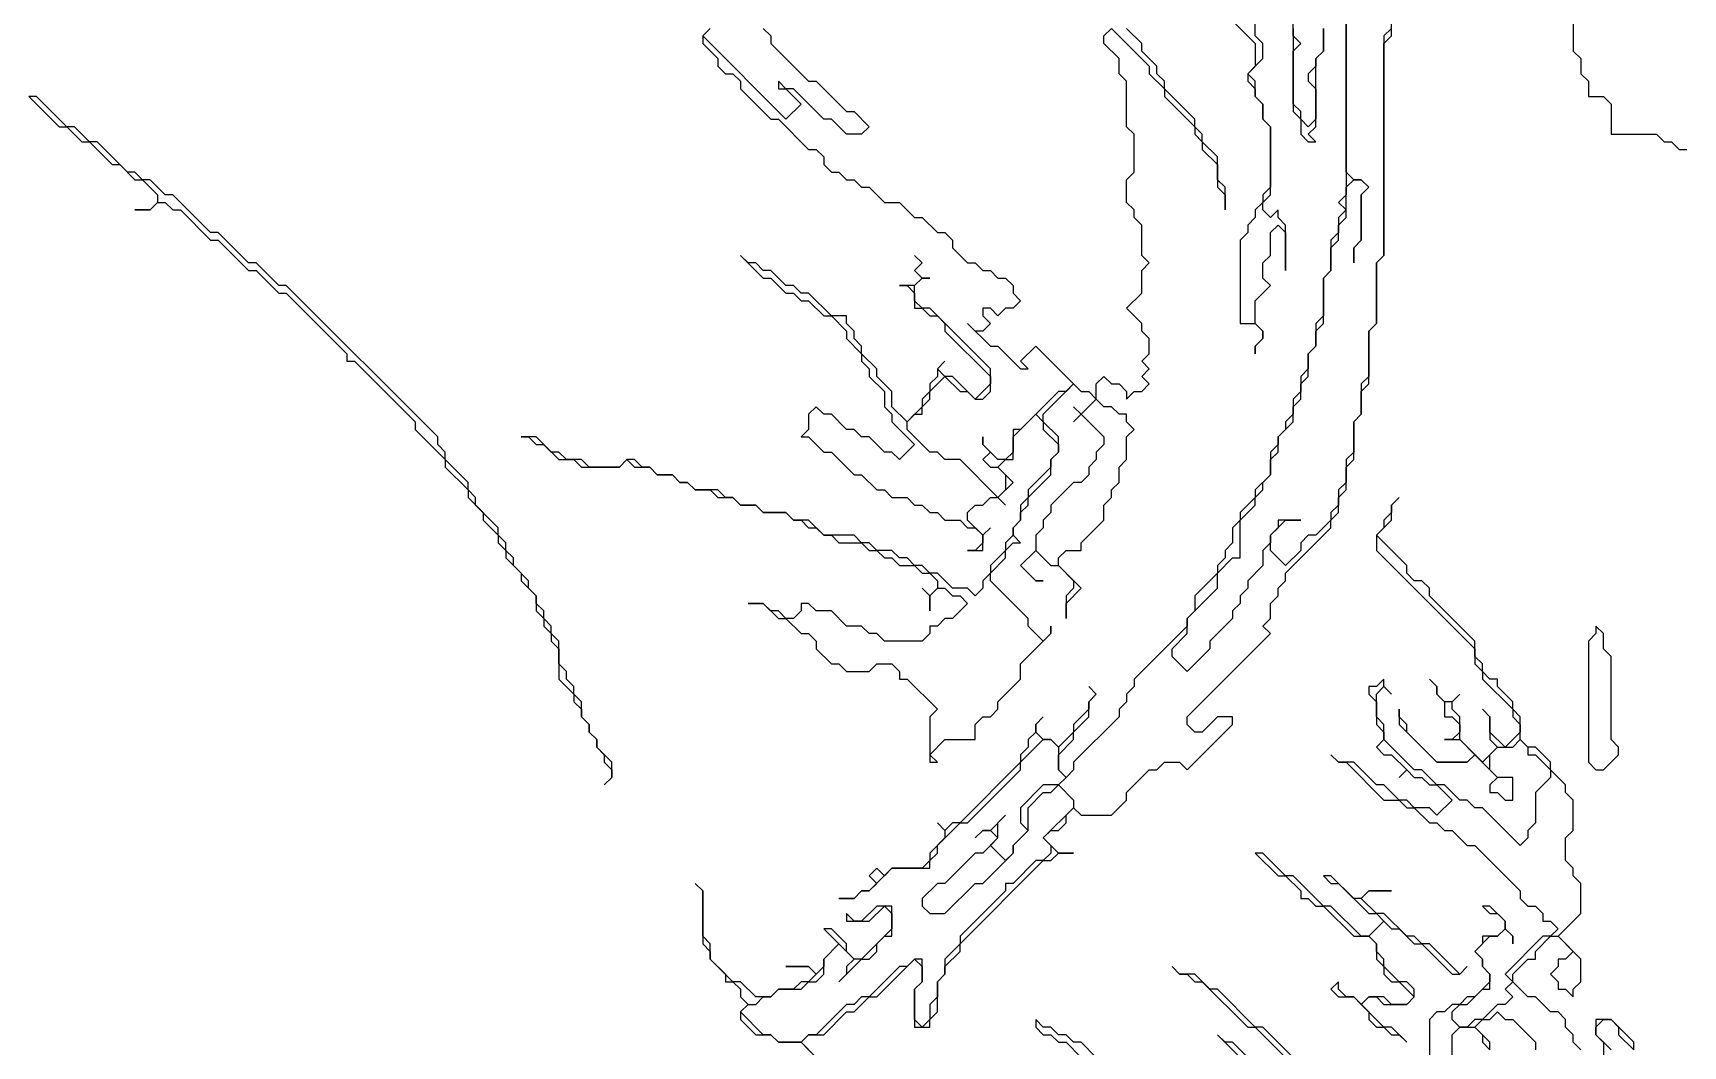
# Model space of a CAD drawing. Header units: metres. Extents: x 0 to 1000, y 0 to 1405.
# Drawn here: x 644.9 to 699.4, y 817.6 to 851.1 of the extents above; entities that cross this region are included whole.
import ezdxf

# ---------------------------------------------------------------- set-up
doc = ezdxf.new("R2010")
doc.units = ezdxf.units.M

msp = doc.modelspace()

# ---------------------------------------------------------------- linework, layer by layer
for points in [[(688.25, 852), (688.25, 845.75), (688, 845.5), (688.25, 845.25), (688, 845), (688, 844.5), (687.75, 844.25), (687.75, 843.25), (687.5, 843), (687.5, 841.75), (687.25, 841.5), (687.25, 840.75), (687, 840.5), (687, 840), (686.75, 839.75), (686.75, 839.25), (686.5, 839), (686.5, 838.5), (686.25, 838.25), (686.25, 838), (686, 837.75), (686, 837.5), (685.75, 837.25), (685.75, 836.5), (685.25, 836), (685.25, 835.75), (684.75, 835.25), (684.75, 835), (684.5, 834.75), (684.5, 834.25), (684.25, 834), (684.25, 833.75), (684, 833.5), (684, 833.25), (683.25, 832.5), (683.25, 832), (683, 831.75), (683, 831.5), (681.25, 829.75), (681.25, 829.5), (681, 829.25), (681, 829), (680.75, 828.75), (680.75, 828.5), (679.25, 827), (679.25, 826.75), (679, 826.5), (678.75, 826.75), (678.75, 827.25), (679.25, 827.75), (679.25, 828), (679.75, 828.5), (679.75, 829), (680, 829.25), (679.75, 829.5), (680, 829.25), (679.75, 829), (679.75, 828.75), (679.25, 828.25), (679.25, 828), (678.75, 827.5), (678.5, 827.75), (678.25, 827.75), (678, 828), (678, 828.25), (678.25, 828.5), (678, 828.25), (678, 828), (677.75, 827.75), (677.75, 827.5), (677.5, 827.25), (677.5, 827), (675.5, 825), (675.25, 825), (675, 824.75), (674.75, 825), (675, 824.75), (675, 824.5), (674.5, 824), (674.5, 823.75), (674.25, 823.5), (673.25, 823.5), (673, 823.25), (672.75, 823.5), (672.5, 823.25), (672.75, 823), (672.5, 822.75), (672.25, 822.75), (672, 822.5), (671.5, 822.5), (672, 822.5), (672.25, 822.75), (672.5, 822.75), (673.25, 823.5), (674.5, 823.5), (674.5, 823.75), (674.75, 824), (674.75, 824.25), (675.5, 825), (675.75, 825), (677.5, 826.75), (677.5, 827), (678.25, 827.75), (678.5, 827.75), (678.75, 827.5), (678.75, 826.75), (679, 826.5), (678.75, 826.25), (678.25, 826.25), (677.5, 825.5), (677.5, 825), (677.75, 824.75), (677.25, 824.25), (677.25, 824), (677, 823.75), (676.5, 824.25), (676.75, 824.5), (676.75, 825), (677, 825.25), (676.5, 824.75), (676.25, 824.75), (676, 824.5), (676.25, 824.75), (676.5, 824.75), (676.75, 824.5), (676.25, 824), (676, 824), (675, 823), (674.75, 823), (674.25, 822.5), (674.25, 822.25), (674.5, 822), (675, 822), (676, 823), (676.25, 823), (677.25, 824), (677.25, 824.25), (677.75, 824.75), (677.75, 825.5), (678.25, 826), (678.5, 826), (678.75, 826.25), (679.25, 825.75), (679.25, 825.5), (678.25, 824.5), (678.5, 824.25), (678.5, 824), (678.25, 823.75), (678, 823.75), (677.25, 823), (677, 823), (677, 822.75), (675.5, 821.25), (675.5, 821), (675, 820.5), (675, 820), (674.75, 819.75), (674.75, 819.25), (674.5, 819), (674.5, 818.5), (674.25, 818.25), (674, 818.5), (674, 819.5), (674.25, 819.75), (674.25, 820.5), (674, 820.5), (673.75, 820.25), (673.5, 820.25), (672.5, 819.25), (672.25, 819.25), (672, 819), (671.75, 819), (670.75, 818), (670.5, 818), (670.25, 817.75), (669.5, 817.75), (669.25, 818), (669, 818), (668.25, 818.75), (668.5, 819), (668.75, 819), (669, 819.25), (669.25, 819.25), (669.5, 819.5), (670.25, 819.5), (670.5, 819.75), (670.75, 819.75), (671, 820), (671, 820.5), (671.5, 821), (672, 820.5), (671.75, 820.25), (671.75, 820), (671.5, 819.75), (672.25, 820.5), (672.5, 820.5), (672.75, 820.75), (672.75, 821), (673, 821.25), (673.25, 821.25), (673.25, 822.25), (672.75, 822.25), (672.25, 821.75), (672, 821.75), (671.75, 822), (671.75, 821.75), (672.5, 821.75), (673, 822.25), (673.25, 822), (673.25, 821.5), (672.25, 820.5), (672, 820.5), (671.75, 820.75), (671.75, 821), (671.25, 821.5), (671, 821.5), (671.5, 821), (671, 820.5), (671, 820.25), (670.75, 820), (670.5, 820.25), (669.75, 820.25), (670.5, 820.25), (670.75, 820), (670.5, 819.75), (670.25, 819.75), (670, 819.5), (669.5, 819.5), (669.25, 819.25), (668.75, 819.25), (668.25, 819.75), (668, 819.75), (667.25, 820.5), (667.25, 821), (667, 821.25), (667, 822.75), (666.75, 823), (667, 822.75), (667, 821), (667.25, 820.75), (667.25, 820.5), (667.75, 820), (667.75, 819.75), (668, 819.75), (668.25, 819.5), (668.25, 819.25), (668.5, 819), (668.25, 818.75), (668.25, 818.5), (668.75, 818), (669.25, 818), (669.5, 817.75), (670.25, 817.75), (670.5, 817.5)], [(689.75, 851.25), (689.5, 851), (689.5, 843.75), (689.25, 843.5), (689.25, 841.5), (689, 841.25), (689, 839.75), (688.75, 839.5), (688.75, 838.5), (688.5, 838.25), (688.5, 837.25), (688.25, 837), (688.25, 836.25), (688, 836), (688, 835.5), (687.75, 835.25), (687.75, 835), (687.25, 834.5), (687, 834.5), (686.75, 834.25), (686.75, 834), (686.25, 833.5), (685.75, 834), (685.75, 834.5), (686.25, 835), (686.75, 835), (686, 835), (686, 834.75), (685.75, 834.5), (685.75, 834.25), (685.5, 834), (685.5, 833.5), (685, 833), (685, 832.75), (684.75, 832.5), (684.75, 832.25), (684.5, 832), (684.5, 831.75), (683.75, 831), (683.75, 830.75), (683, 830), (682.5, 830.5), (682.5, 830.75), (683, 831.25), (683, 831.75), (684, 832.75), (684, 833.25), (684.5, 833.75), (684.75, 833.75), (684.75, 835), (685.25, 835.5), (685.25, 835.75), (685.5, 836), (685.5, 836.25), (685.75, 836.5), (685.75, 837), (686, 837.25), (686, 837.75), (686.5, 838.25), (686.5, 838.75), (686.75, 839), (686.75, 839.5), (687, 839.75), (687, 840.5), (687.25, 840.75), (687.25, 841.25), (687.5, 841.5), (687.5, 843), (687.75, 843.25), (687.75, 844), (688, 844.25), (688, 844.75), (688.25, 845), (688.25, 846), (688.5, 846.25), (688.75, 846.25), (689, 846), (688.75, 845.75), (688.75, 844.25), (688.5, 844), (688.5, 843.5), (688.5, 844), (688.75, 844.25), (688.75, 845.75), (689, 846), (688.75, 846.25), (688.5, 846.25), (688.25, 846.5), (688.25, 852)], [(667.25, 851.25), (667, 851), (667, 850.75), (667.5, 850.25), (667.5, 850), (667.75, 849.75), (668, 849.75), (668.25, 849.5), (668.25, 849.25), (669.25, 848.25), (669.5, 848.25), (670.5, 847.25), (670.75, 847.25), (671, 847), (671, 846.75), (671.25, 846.5), (671.5, 846.5), (671.75, 846.25), (672, 846.25), (672.25, 846), (672.5, 846), (673, 845.5), (673.5, 845.5), (674, 845), (674.25, 845), (674.75, 844.5), (675, 844.5), (675.25, 844.25), (675.25, 844), (675.75, 843.5), (676, 843.5), (676.25, 843.25), (676.5, 843.25), (676.75, 843), (677, 843), (677.25, 842.75), (677.25, 842.5), (677.5, 842.25), (677.25, 842), (677, 842), (676.75, 841.75), (676.5, 842), (676.25, 842), (676.25, 841.75), (676.5, 841.5), (676.25, 841.25), (676, 841.25), (675.75, 841.5), (676.5, 840.75), (676.75, 840.75), (677.5, 840), (677.75, 840), (677.5, 840.25), (678, 840.75), (679.25, 839.5), (679, 839.25), (678.75, 839.25), (677.5, 838), (677.25, 838), (677.25, 837.25), (677, 837), (676.75, 837), (676.25, 837.5), (676.25, 837.75), (676.25, 837.5), (676.5, 837.25), (676.25, 837), (676.5, 836.75), (676.75, 836.75), (677, 836.5), (677, 836), (676.75, 835.75), (675.5, 837), (675, 837), (674.75, 837.25), (674.5, 837.25), (673.75, 838), (673.75, 838.25), (674, 838.5), (674.25, 838.5), (674.25, 838.75), (674.5, 839), (674.5, 839.25), (675, 839.75), (675.5, 839.25), (675.75, 839.25), (676, 839), (676.25, 839), (676.5, 839.25), (676.5, 840), (674.5, 842), (674.25, 842), (674, 842.25), (674, 842.75), (674.25, 843), (674.5, 843), (674.25, 843), (674, 843.25), (674.25, 843.5), (674, 843.75), (674.25, 843.5), (674, 843.25), (674.25, 843), (674, 842.75), (673.5, 842.75), (673.75, 842.75), (674, 842.5), (674, 842), (674.25, 842), (674.5, 841.75), (674.75, 841.75), (675, 841.5), (675, 841.25), (676.5, 839.75), (676.5, 839.5), (676, 839), (675.25, 839.75), (675, 839.75), (674.75, 840), (675, 840.25), (674.75, 840), (674.75, 839.75), (674.5, 839.5), (674.5, 839.25), (674.25, 839), (674.25, 838.75), (673.75, 838.25), (673.25, 838.75), (673.25, 839.25), (672.75, 839.75), (672.75, 840), (672.25, 840.5), (672.25, 840.75), (672, 841), (672, 841.25), (671.75, 841.5), (671.75, 841.75), (671.25, 841.75), (670.5, 842.5), (670.25, 842.5), (670, 842.75), (669.75, 842.75), (669.25, 843.25), (669, 843.25), (668.75, 843.5), (668.5, 843.5), (668.25, 843.75), (669, 843), (669.25, 843), (669.75, 842.5), (670, 842.5), (670.25, 842.25), (670.5, 842.25), (671, 841.75), (671.25, 841.75), (671.75, 841.25), (671.75, 841), (672.25, 840.5), (672.25, 840.25), (672.5, 840), (672.5, 839.75), (673, 839.25), (673, 838.75), (673.25, 838.5), (673.25, 838.25), (674, 837.5), (673.5, 837), (673.25, 837.25), (673, 837.25), (672.5, 837.75), (672.25, 837.75), (672, 838), (671.75, 838), (671.25, 838.5), (671, 838.5), (670.75, 838.75), (670.5, 838.5), (670.5, 838), (670.25, 837.75), (670.5, 837.75), (671, 837.25), (671.25, 837.25), (672, 836.5), (672.25, 836.5), (672.75, 836), (673, 836), (673.25, 835.75), (673.75, 835.75), (674, 835.5), (674.25, 835.5), (674.5, 835.25), (674.75, 835.25), (675, 835), (675.5, 835), (675.75, 834.75), (676, 834.75), (676.25, 834.5), (676.25, 834.25), (676, 834), (675.75, 834), (676.25, 834), (676.25, 834.5), (676.5, 834.75), (676.25, 834.5), (675.75, 835), (675.75, 835.25), (676, 835.5), (676.25, 835.5), (676.5, 835.75), (676.75, 835.75), (677, 835.5), (676.75, 835.75), (677.25, 836.25), (676.75, 836.75), (677, 837), (677.25, 837), (677.25, 837.75), (678, 838.5), (678.25, 838.25), (678.25, 838), (678.75, 837.5), (678.75, 837.25), (678.5, 837), (678.5, 836.75), (677.75, 836), (677.75, 835.75), (677.5, 835.5), (677.5, 835), (677.25, 834.75), (677.25, 834.5), (677, 834.25), (677, 834), (676.5, 833.5), (676.5, 833.25), (676.25, 833), (676.25, 832.75), (676, 832.5), (675.75, 832.75), (675.25, 832.75), (674.75, 833.25), (674.5, 833.25), (674.25, 833.5), (674, 833.5), (673.75, 833.75), (673.5, 833.75), (673.25, 834), (672.75, 834), (672.5, 834.25), (672.25, 834.25), (672, 834.5), (671, 834.5), (670.5, 835), (670, 835), (669.75, 835.25), (669, 835.25), (668.75, 835.5), (668.25, 835.5), (668, 835.75), (667.75, 835.75), (667.5, 836), (666.75, 836), (666.5, 836.25), (666.25, 836.25), (666, 836.5), (665.5, 836.5), (665.25, 836.75), (665, 836.75), (664.75, 837), (664.5, 837), (664.25, 836.75), (663.25, 836.75), (663, 837), (662.5, 837), (662.25, 837.25), (662, 837.25), (661.5, 837.75), (661, 837.75), (661.25, 837.75), (661.5, 837.5), (661.75, 837.5), (662.25, 837), (662.75, 837), (663, 836.75), (664.25, 836.75), (664.5, 837), (664.75, 836.75), (665.25, 836.75), (665.5, 836.5), (666, 836.5), (666.25, 836.25), (666.5, 836.25), (666.75, 836), (667.25, 836), (667.5, 835.75), (668, 835.75), (668.25, 835.5), (668.75, 835.5), (669, 835.25), (669.75, 835.25), (670, 835), (670.25, 835), (670.5, 834.75), (670.75, 834.75), (671, 834.5), (671.25, 834.5), (671.5, 834.25), (672.25, 834.25), (672.5, 834), (672.75, 834), (673, 833.75), (673.25, 833.75), (673.5, 833.5), (674, 833.5), (674.25, 833.25), (674.5, 833.25), (674.75, 833), (674.75, 832.75), (674.5, 832.5), (674.25, 832.75), (674.5, 832.5), (674.5, 832), (674.5, 832.5), (674.75, 832.75), (675, 832.75), (675.25, 832.5), (675.5, 832.5), (675.75, 832.25), (675.25, 831.75), (675, 831.75), (674.75, 831.5), (674.5, 831.5), (674.5, 831.25), (674.25, 831), (673, 831), (672.75, 831.25), (672.5, 831.25), (672.25, 831.5), (671.75, 831.5), (671.25, 832), (670.75, 832), (670.5, 832.25), (670.25, 832.25), (670.25, 832), (670, 831.75), (669.75, 831.75), (669.5, 832), (669.25, 832), (669, 832.25), (668.5, 832.25), (669, 832.25), (669.5, 831.75), (669.75, 831.75), (670.25, 831.25), (670.5, 831.25), (670.75, 831), (670.75, 830.75), (671.25, 830.25), (671.5, 830.25), (671.75, 830), (672.5, 830), (672.75, 830.25), (673.25, 830.25), (673.5, 830), (673.5, 829.75), (673.75, 829.75), (674.75, 828.75), (674.5, 828.5), (674.5, 827), (674.75, 827), (674.5, 827.25), (675, 827.75), (676, 827.75), (676, 828.25), (676.25, 828.5), (676.5, 828.5), (676.75, 828.75), (676.75, 829), (677.5, 829.75), (677.5, 830.25), (678.5, 831.25), (678.5, 831.5), (678.5, 831.25), (678.25, 831), (677.75, 831.5), (677.75, 831.75), (676.5, 833), (676.5, 833.25), (677, 833.75), (677, 834), (677.25, 834.25), (677.5, 834.25), (677.25, 834.5), (677.25, 834.75), (677.5, 835), (677.5, 835.25), (677.75, 835.5), (677.75, 835.75), (678.5, 836.5), (678.5, 837), (678.75, 837.25), (678.75, 837.75), (678.25, 838.25), (678.25, 838.5), (679.25, 839.5), (679.5, 839.25), (679.75, 839.25), (680, 839), (679.5, 838.5), (679.25, 838.75), (679.5, 838.5), (679.25, 838.25), (679.5, 838.5), (680.25, 837.75), (680.25, 837.5), (680, 837.25), (680, 837), (679.75, 836.75), (679.75, 836.5), (679.5, 836.25), (679.25, 836.25), (678.5, 835.5), (678.5, 835.25), (678.25, 835), (678.25, 834.75), (678, 834.5), (678, 834), (677.5, 833.5), (678, 833), (678.25, 833), (678, 833), (677.5, 833.5), (678, 834), (678.5, 833.5), (678.75, 833.5), (679.25, 833), (679.25, 832.75), (679, 832.5), (679, 831.75), (679, 832.25), (679.5, 832.75), (678.75, 833.5), (678.75, 833.75), (679, 834), (679.5, 834), (679.5, 834.25), (680.25, 835), (680.25, 835.5), (680.5, 835.75), (680.5, 836), (680.75, 836.25), (680.75, 836.75), (681, 837), (681, 837.75), (681.25, 838), (681, 838.25), (681, 838.5), (680.75, 838.5), (680.5, 838.75), (680.25, 838.75), (680, 839), (680, 839.5), (680.25, 839.75), (680.5, 839.5), (680.75, 839.5), (681, 839.25), (681, 839), (681.25, 839.25), (681.5, 839.25), (681.75, 839.5), (681.5, 839.75), (681.75, 840), (681.5, 840.25), (681.75, 840.5), (681.75, 841), (681.5, 841.25), (681.5, 841.5), (681, 842), (681.5, 842.5), (681.5, 843.25), (681.75, 843.5), (681.5, 843.75), (681.5, 844.75), (681.25, 845), (681.25, 845.25), (681, 845.5), (681, 846.25), (681.25, 846.5), (681.25, 847.75), (681, 848), (681, 849.5), (680.75, 849.75), (680.75, 850.25), (680.25, 850.75), (680.25, 851), (680.5, 851.25), (681.75, 850), (681.75, 849.75), (682.25, 849.25), (682.25, 849), (683.25, 848), (683.25, 847.75), (683.5, 847.5), (683.5, 847.25), (684, 846.75), (684, 846), (684.25, 845.75), (684.25, 845.25), (684.25, 846), (684, 846.25), (684, 847), (683.5, 847.5), (683.5, 847.75), (683.25, 848), (683.25, 848.25), (682.25, 849.25), (682.25, 849.5), (682, 849.75), (682, 850), (681.5, 850.5), (681.5, 850.75), (681, 851.25)], [(669, 851.25), (669.25, 851), (669.25, 850.75), (670.5, 849.5), (670.75, 849.5), (671.75, 848.5), (672, 848.5), (672.5, 848), (672.25, 847.75), (671.75, 847.75), (671.25, 848.25), (671, 848.25), (670, 849.25), (669.75, 849.25), (669.5, 849.5), (669.5, 849.25), (669.75, 849.25), (670.25, 848.75), (669.75, 848.25), (667, 851), (667.25, 851.25)], [(670.75, 817.25), (670.25, 817.75), (670.5, 818), (671, 818), (671.75, 818.75), (672, 818.75), (672.5, 819.25), (672.75, 819.25), (674, 820.5), (674.25, 820.25), (674.25, 819.75), (674, 819.5), (674, 818.25), (674.5, 818.25), (674.5, 818.5), (674.75, 818.75), (674.75, 819.75), (675, 820), (675, 820.25), (675.5, 820.75), (675.5, 821), (678.25, 823.75), (678.5, 823.75), (678.75, 824), (679.25, 824), (678.75, 824), (678.25, 824.5), (678.5, 824.75), (678.75, 824.75), (679, 825), (679, 825.25), (679.25, 825.5), (679.5, 825.25), (680.5, 825.25), (681, 825.75), (681, 826), (681.75, 826.75), (682, 826.75), (682.25, 827), (682.75, 827), (683, 826.75), (684.5, 828.25), (684.5, 828.5), (684, 828.5), (683.5, 828), (683.25, 828), (683, 828.25), (683, 828.5), (685.75, 831.25), (685.5, 831.5), (685.75, 831.75), (685.75, 832.25), (686, 832.5), (686, 832.75), (686.25, 833), (686.25, 833.25), (687.75, 834.75), (687.75, 835), (688, 835.25), (688, 835.75), (688.25, 836), (688.25, 836.75), (688.5, 837), (688.5, 838.25), (688.75, 838.5), (688.75, 839.25), (689, 839.5), (689, 841.25), (689.25, 841.5), (689.25, 843.5), (689.5, 843.75), (689.5, 850.75), (689.75, 851), (689.75, 851.5)], [(684.5, 851.5), (685.25, 850.75), (685.25, 850), (685, 849.75), (685, 849.5), (685.25, 849.25), (685.25, 849), (685.5, 848.75), (685.5, 848.25), (685.75, 848), (685.75, 846), (685.5, 845.75), (685.5, 845.5), (685.25, 845.25), (685.25, 845), (685, 844.75), (685, 844.5), (684.75, 844.25), (684.75, 841.5), (685.25, 841.5), (685.5, 841.25), (685.5, 841), (685.25, 840.75), (685.25, 840.5), (685.25, 840.75), (685.5, 841), (685.5, 841.25), (685.25, 841.5), (685.25, 842.25), (685.75, 842.75), (685.5, 843), (685.5, 843.5), (685.75, 843.75), (685.75, 844.5), (686, 844.75), (686.25, 844.5), (686.25, 843.25), (686.25, 844.75), (686, 845), (686, 845.25), (685.75, 845), (685.5, 845.25), (685.5, 845.5), (685.75, 845.75), (685.75, 848), (685.5, 848.25), (685.5, 848.75), (685.25, 849), (685.25, 849.5), (685, 849.75), (685.5, 850.25), (685.5, 850.75), (685.25, 851), (685.25, 851.5)], [(686.5, 851.25), (686.5, 848.5), (686.75, 848.25), (686.75, 847.75), (687, 847.5), (687.25, 847.5), (687, 847.75), (687.25, 848), (687.25, 850.25), (687.5, 850.5), (687.5, 851.25), (687.5, 850.5), (687.25, 850.25), (687.25, 850), (687, 849.75), (687, 849.5), (687.25, 849.25), (687.25, 848.25), (687, 848), (686.75, 848.25), (686.75, 848.5), (686.5, 848.75), (686.5, 850.5), (686.75, 850.75), (686.5, 851), (686.5, 851.5)], [(695.75, 851.5), (695.75, 850.5), (696, 850.25), (696, 849.75), (696.25, 849.5), (696.25, 849), (696.75, 849), (697, 848.75), (697, 847.75), (698.5, 847.75), (698.75, 847.5), (699, 847.5), (699.25, 847.25), (699.5, 847.25)], [(644.75, 849), (645.75, 848), (646, 848), (646.5, 847.5), (646.75, 847.5), (647.5, 846.75), (647.75, 846.75), (648.25, 846.25), (648.5, 846.25), (649, 845.75), (649, 845.5), (648.75, 845.25), (648.25, 845.25), (648.75, 845.25), (649, 845.5), (649.25, 845.5), (649.5, 845.25), (649.75, 845.25), (650.75, 844.25), (651, 844.25), (652, 843.25), (652.25, 843.25), (653, 842.5), (653.25, 842.5), (655.25, 840.5), (655.25, 840.25), (655.5, 840.25), (657.5, 838.25), (657.5, 838), (658.5, 837), (658.5, 836.75), (659.25, 836), (659.25, 835.75), (659.75, 835.25), (659.75, 835), (660.25, 834.5), (660.25, 834.25), (660.5, 834), (660.5, 833.75), (661, 833.25), (661, 833), (661.5, 832.5), (661.5, 832), (661.75, 831.75), (661.75, 831.5), (662, 831.25), (662, 831), (662.25, 830.75), (662.25, 829.75), (662.75, 829.25), (662.75, 829), (663, 828.75), (663, 828.5), (663.25, 828.25), (663.25, 828), (663.5, 827.75), (663.5, 827.5), (663.75, 827.25), (663.75, 827), (664, 826.75), (664, 826.5), (663.75, 826.25), (664, 826.5), (664, 827), (663.5, 827.5), (663.5, 827.75), (663.25, 828), (663.25, 828.25), (663, 828.5), (663, 829), (662.75, 829.25), (662.75, 829.5), (662.5, 829.75), (662.5, 830), (662.25, 830.25), (662.25, 831), (662, 831.25), (662, 831.5), (661.75, 831.75), (661.75, 832), (661.5, 832.25), (661.5, 832.5), (661.25, 832.75), (661.25, 833), (660.75, 833.5), (660.75, 833.75), (660.5, 834), (660.5, 834.25), (660.25, 834.5), (660.25, 834.75), (659.5, 835.5), (659.5, 835.75), (659.25, 836), (659.25, 836.25), (658.5, 837), (658.5, 837.25), (658.25, 837.5), (658.25, 837.75), (653.25, 842.75), (653, 842.75), (652.25, 843.5), (652, 843.5), (651, 844.5), (650.75, 844.5), (649.5, 845.75), (649.25, 845.75), (648.75, 846.25), (648.5, 846.25), (648.25, 846.5), (648, 846.5), (647, 847.5), (646.75, 847.5), (646.25, 848), (646, 848), (645, 849), (644.75, 849)], [(696, 817.5), (695.75, 817.75), (695.75, 818), (695.5, 818.25), (695.5, 818.5), (695.25, 818.75), (695, 818.75), (694.5, 819.25), (694.25, 819.25), (693.75, 819.75), (693.75, 820), (694.25, 820.5), (694.5, 820.5), (694.5, 820.75), (695, 821.25), (695.25, 821.25), (695.75, 820.75), (695.5, 820.5), (695.25, 820.5), (695.25, 820.25), (695, 820), (695.25, 819.75), (695.25, 819.5), (695.5, 819.5), (695.75, 819.25), (695.75, 819.5), (696, 819.75), (696, 820.5), (695.25, 821.25), (696, 822), (696, 823), (695.75, 823.25), (695.75, 823.5), (695.5, 823.75), (695.5, 824.5), (695.75, 824.75), (695.75, 825.75), (695.5, 826), (695.5, 826.25), (695, 826.75), (695, 827), (694.5, 827.5), (694.25, 827.5), (694, 827.75), (694, 828.5), (693.75, 828.75), (693.75, 829), (693.25, 829.5), (693.25, 829.75), (693, 829.75), (692.75, 830), (692.75, 830.25), (692.5, 830.5), (692.5, 831), (691, 832.5), (691, 832.75), (690.75, 833), (690.5, 833), (690.25, 833.25), (690.25, 833.5), (689.25, 834.5), (689.75, 835), (689.75, 835.5), (690, 835.75), (689.75, 835.5), (689.75, 835.25), (689.5, 835), (689.5, 834.75), (689.25, 834.5), (689.25, 834), (692.5, 830.75), (692.5, 830.25), (692.75, 830), (692.75, 829.75), (693.75, 828.75), (693.75, 828.5), (694, 828.25), (694, 828), (693.5, 827.5), (693, 828), (693, 828.5), (692.75, 828.75), (693, 828.5), (693, 827.75), (693.25, 827.5), (692.75, 827), (692, 827.75), (692, 828.5), (691.75, 828.75), (691.75, 829), (692, 829.25), (691.75, 829), (691.5, 829), (691.25, 829.25), (691.25, 829.5), (691, 829.75), (691.25, 829.5), (691.25, 829.25), (691.5, 829), (691.5, 828.5), (691.75, 828.5), (692, 828.25), (692, 828), (691.75, 827.75), (691.5, 827.75), (692, 827.75), (692.5, 827.25), (692.25, 827), (691.25, 827), (690.25, 828), (690.25, 828.25), (690, 828.5), (690, 828.75), (690, 828.25), (691.25, 827), (692.25, 827), (692.5, 827.25), (693.25, 826.5), (693, 826.25), (693, 826), (693.25, 826), (693.5, 825.75), (693.75, 825.75), (693.75, 826.5), (693.25, 826.5), (693, 826.75), (693, 827.25), (693.25, 827.5), (693.75, 827.5), (694, 827.75), (694.25, 827.5), (694.25, 827.25), (694.5, 827.25), (695, 826.75), (695, 826.5), (694.5, 826), (694.5, 825), (694.25, 824.75), (694.25, 824.5), (694, 824.25), (692.75, 825.5), (692.5, 825.5), (692.25, 825.75), (692, 825.75), (691.5, 826.25), (691.25, 826.25), (690.75, 826.75), (690.5, 826.75), (689.5, 827.75), (689.5, 828.25), (689.25, 828.5), (689.25, 829.25), (689.5, 829.5), (689.75, 829.25), (689.5, 829.5), (689.5, 829.75), (689.25, 829.5), (689, 829.5), (689, 829.25), (689.25, 829), (689.25, 828.25), (689.5, 828), (689.5, 827.75), (689.25, 827.5), (689.5, 827.25), (689.75, 827.25), (690.25, 826.75), (690, 826.5), (690.25, 826.75), (690.5, 826.5), (690.75, 826.5), (691, 826.25), (691.25, 826.25), (691.75, 825.75), (691.25, 825.25), (691, 825.5), (690.5, 825.5), (690.25, 825.75), (690, 825.75), (689.5, 826.25), (689.25, 826.25), (688.5, 827), (688, 827), (687.75, 827.25), (688, 827), (688.25, 827), (689.5, 825.75), (690, 825.75), (690.25, 825.5), (690.5, 825.5), (691, 825), (691.25, 825), (691.5, 824.75), (691.75, 824.75), (692.25, 824.25), (692.5, 824.25), (694, 822.75), (694, 822.5), (694.25, 822.25), (694.5, 822.25), (694.75, 822), (694.75, 821.75), (695, 821.75), (695.25, 821.5), (695, 821.25), (694.75, 821.25), (693.5, 820), (693.75, 819.75), (693.5, 819.5), (693.75, 819.25), (693.5, 819), (693.25, 819), (692.75, 818.5), (692.5, 818.5), (692.25, 818.25), (692, 818.25), (691.75, 818.5), (691.75, 818.75), (692, 819), (692.25, 819), (692.75, 819.5), (693, 819.5), (693, 820), (692.75, 820.25), (692.75, 820.5), (692.5, 820.75), (693, 821.25), (693.25, 821.25), (693.5, 821.5), (693.75, 821.25), (693.75, 821), (693.75, 821.25), (693.5, 821.5), (693.5, 821.75), (693, 822.25), (692.75, 822.25), (693, 822), (693.25, 822), (693.5, 821.75), (693.5, 821.5), (693.25, 821.25), (692.75, 821.25), (692.75, 821), (692.5, 820.75), (692.75, 820.5), (692.75, 820.25), (693, 820), (693, 819.75), (692.5, 819.25), (692.25, 819.25), (692, 819), (691.75, 819), (691.5, 818.75), (691.25, 818.75), (691, 818.5), (691, 817.25)], [(686.5, 817.25), (685.5, 818.25), (685.25, 818.25), (684, 819.5), (683.75, 819.5), (683.25, 820), (682.75, 820), (682.5, 820.25), (682.75, 820), (683, 820), (683.25, 819.75), (683.5, 819.75), (685, 818.25), (685.25, 818.25), (686.25, 817.25)], [(680, 817.25), (679.5, 817.75), (679.25, 817.75), (679, 818), (678.75, 818), (678.5, 818.25), (678.25, 818.25), (678, 818.5), (678, 818.25), (678.25, 818), (678.5, 818), (678.75, 817.75), (679, 817.75), (679.5, 817.25)], [(691.75, 817.25), (691.75, 818), (692, 818.25), (692.5, 818.25), (692.75, 818), (692.75, 817.75), (693, 817.5), (693, 817.75), (692.5, 818.25), (692.75, 818.5), (693, 818.5), (693.25, 818.75), (693.5, 818.5), (693.75, 818.5), (694.5, 817.75), (694.5, 817.5)], [(697, 817.5), (696.5, 818), (696.5, 818.25), (696.75, 818.5), (697, 818.5), (697.25, 818.25), (697.25, 818), (697.75, 817.5)], [(697.75, 817.5), (697.75, 817.75), (697, 818.5), (696.5, 818.5), (696.5, 818), (696.75, 817.75), (696.75, 817.25)], [(685.25, 817), (684.5, 817.75), (684.25, 817.75), (684, 818), (684.75, 817.25)]]:
    msp.add_lwpolyline(points)
for points in [[(696.5, 831.5), (696.5, 831.25), (696.25, 831), (696.25, 827), (696.5, 826.75), (696.75, 826.75), (697.25, 827.25), (697.25, 827.5), (697, 827.75), (697, 830.5), (696.75, 830.75), (696.75, 831.25)], [(685.25, 824), (686, 823.25), (686.25, 823.25), (686.75, 822.75), (686.75, 822.5), (687, 822.5), (687.25, 822.25), (687.5, 822.25), (688.5, 821.25), (689, 821.25), (689.25, 821), (689.25, 820.5), (689.5, 820.25), (689.5, 820), (689.75, 819.75), (690, 819.75), (690.5, 819.25), (690.25, 819), (689.75, 819), (689.5, 819.25), (689, 819.25), (688.75, 819), (688.5, 819.25), (688.25, 819.25), (688, 819.5), (688, 819.75), (687.75, 819.5), (688, 819.25), (688.5, 819.25), (689, 818.75), (689, 818.5), (689.25, 818.25), (689.5, 818.25), (689.75, 818), (690, 818), (690.25, 817.75), (689.75, 818.25), (689.5, 818.25), (688.75, 819), (689, 819.25), (689.25, 819.25), (689.5, 819), (690.25, 819), (690.5, 819.25), (690.5, 819.5), (690.25, 819.75), (690, 819.75), (689.5, 820.25), (689.5, 820.5), (689.25, 820.75), (689.25, 821), (689, 821.25), (689.5, 821.75), (689.75, 821.5), (690, 821.5), (690.5, 821), (690.75, 821), (691.75, 820), (692, 820), (692.25, 820.25), (692, 820), (691, 821), (690.75, 821), (690.5, 821.25), (690.25, 821.25), (689.5, 822), (689.25, 822), (688.75, 822.5), (689, 822.75), (689.75, 822.75), (689, 822.75), (688.75, 822.5), (688.5, 822.5), (687.75, 823.25), (687.5, 823.25), (687.75, 823), (688, 823), (689, 822), (689.25, 822), (689.5, 821.75), (689, 821.25), (688.75, 821.25), (687.75, 822.25), (687.5, 822.25), (686.5, 823.25), (686.25, 823.25), (685.5, 824)]]:
    msp.add_lwpolyline(points, close=True)

doc.saveas('drawing.dxf')
